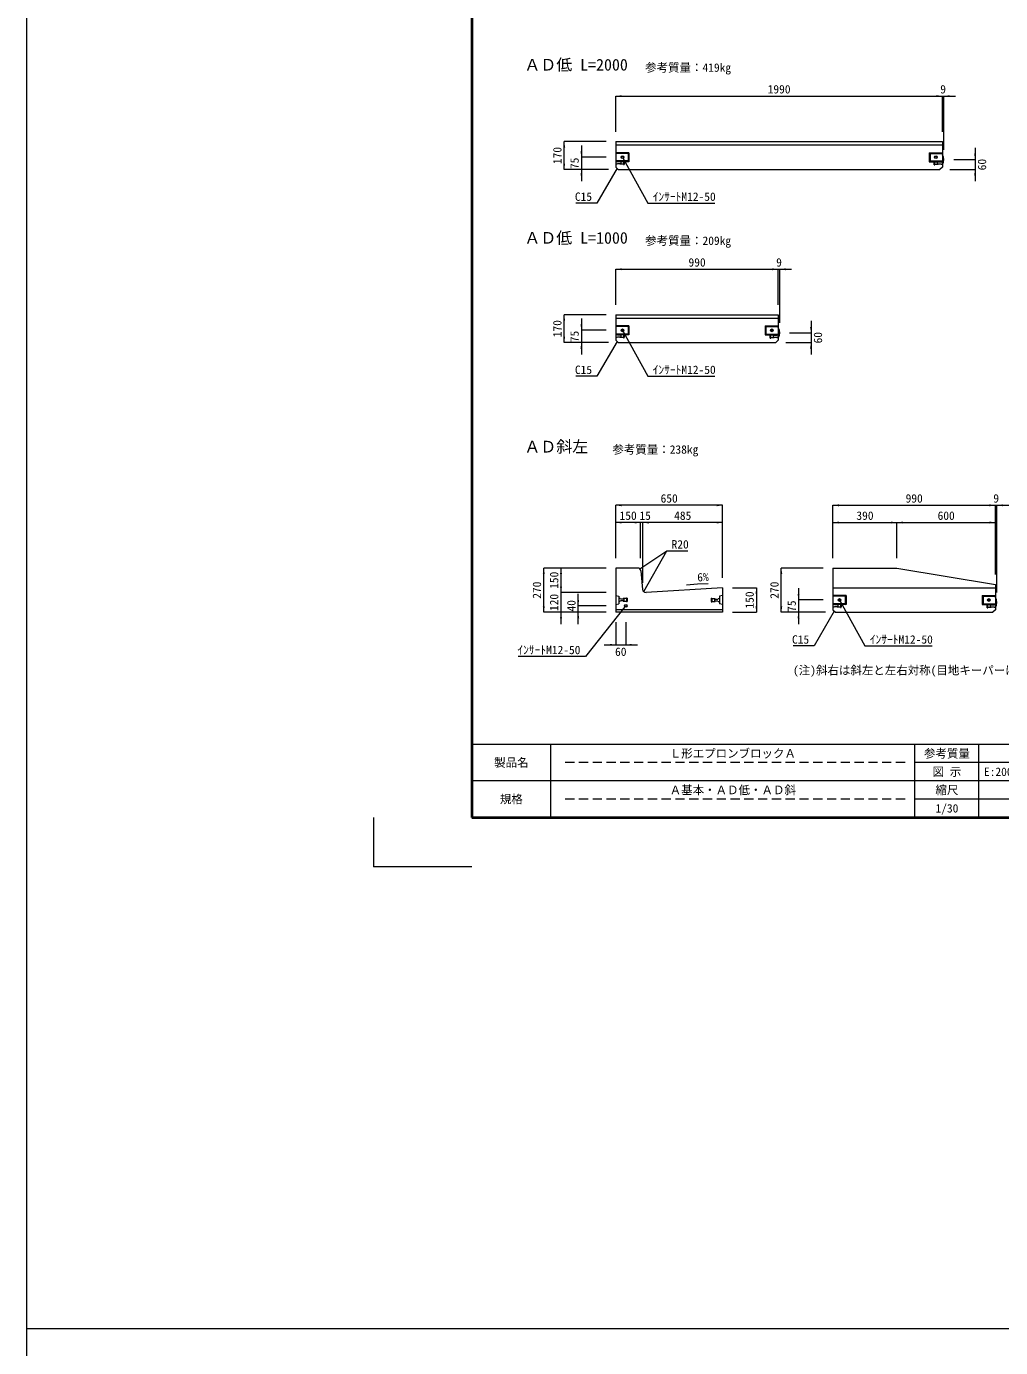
# Model space of a CAD drawing. Units: millimetres at full size. Extents: x 15766 to 83153, y 33859 to 66135.
# Drawn here: x 15766 to 21704, y 49880 to 57931 of the extents above; entities that cross this region are included whole.
import ezdxf
from ezdxf.enums import TextEntityAlignment as Align

# ---------------------------------------------------------------- set-up
doc = ezdxf.new("R2010")
doc.units = ezdxf.units.MM
doc.header["$LTSCALE"] = 28
doc.linetypes.add('USER1', pattern=[3, 2, -1])
doc.linetypes.add('USER2', pattern=[1.35, 0.75, -0.6])
for name, color, linetype, lineweight in [('0_2', 1, 'Continuous', 13), ('Defpoints_3', 7, 'Continuous', 13), ('インサート', 3, 'USER2', 5), ('図枠', 7, 'Continuous', 5), ('寸法線', 7, 'Continuous', 13), ('引出線', 4, 'Continuous', 13), ('文字', 7, 'Continuous', 13), ('本体', 2, 'Continuous', 13)]:
    doc.layers.add(name, color=color, linetype=linetype, lineweight=lineweight)
doc.styles.add('ＭＳ ゴシック', font='')
doc.styles.get('ＭＳ ゴシック').set_extended_font_data('MS Gothic')

# ---------------------------------------------------------------- blocks, each defined once
blk = doc.blocks.new('filled_arrow')
at = {"color": 0, "linetype": 'Continuous', "lineweight": -2}
blk.add_solid([(7.5, 1.25), (0, 0), (7.5, -1.25)], dxfattribs=at)

msp = doc.modelspace()

# ---------------------------------------------------------------- hatches: boundary and pattern name
at = {"layer": '引出線'}
msp.add_hatch(color=256, dxfattribs=at).paths.add_polyline_path([(19504.28, 54625.78), (19505.39, 54626.28), (19505.17, 54626.62)])

# ---------------------------------------------------------------- linework, layer by layer
at = {"layer": '0_2'}
for p, q in [((15766.3, 66135.04), (15766.3, 33858.52)), ((15766.3, 49996.78), (68421.9, 49996.78))]:
    msp.add_line(p, q, dxfattribs=at)
at = {"layer": 'Defpoints_3'}
for p in [(17881.86, 53110.73), (18481.86, 52810.73)]:
    msp.add_line(p, (17881.86, 52810.73), dxfattribs=at)
at = {"layer": 'インサート'}
for p, q in [((19404.96, 57107.8), (19358.96, 57107.8)), ((19358.96, 57107.8), (19358.96, 57091.3)), ((19388.96, 57105.55), (19358.96, 57105.55)), ((19388.96, 57093.55), (19358.96, 57093.55)), ((19404.96, 57091.3), (19358.96, 57091.3)), ((19388.96, 57105.55), (19388.96, 57093.55)), ((19408.96, 57111.55), (19404.96, 57111.55)), ((19404.96, 57111.55), (19404.96, 57087.55)), ((19408.96, 57087.55), (19404.96, 57087.55)), ((19408.96, 57111.55), (19408.96, 57087.55)), ((21298.96, 57111.55), (21302.96, 57111.55)), ((21298.96, 57087.55), (21298.96, 57111.55)), ((21298.96, 57087.55), (21302.96, 57087.55)), ((21302.96, 57087.55), (21302.96, 57111.55)), ((21302.96, 57107.8), (21348.96, 57107.8)), ((21302.96, 57091.3), (21348.96, 57091.3)), ((21318.96, 57105.55), (21348.96, 57105.55)), ((21318.96, 57093.55), (21318.96, 57105.55)), ((21318.96, 57093.55), (21348.96, 57093.55)), ((21348.96, 57091.3), (21348.96, 57107.8)), ((19404.96, 56052.64), (19358.96, 56052.64)), ((19358.96, 56052.64), (19358.96, 56036.14)), ((19388.96, 56050.39), (19358.96, 56050.39)), ((19388.96, 56038.39), (19358.96, 56038.39)), ((19388.96, 56050.39), (19388.96, 56038.39)), ((19408.96, 56056.39), (19404.96, 56056.39)), ((19404.96, 56056.39), (19404.96, 56032.39)), ((19408.96, 56056.39), (19408.96, 56032.39)), ((20298.96, 56056.39), (20302.96, 56056.39)), ((20298.96, 56032.39), (20298.96, 56056.39)), ((20302.96, 56032.39), (20302.96, 56056.39)), ((20302.96, 56052.64), (20348.96, 56052.64)), ((20318.96, 56050.39), (20348.96, 56050.39)), ((20318.96, 56038.39), (20318.96, 56050.39)), ((20318.96, 56038.39), (20348.96, 56038.39)), ((20348.96, 56036.14), (20348.96, 56052.64)), ((19404.96, 56036.14), (19358.96, 56036.14)), ((19408.96, 56032.39), (19404.96, 56032.39)), ((20298.96, 56032.39), (20302.96, 56032.39)), ((20302.96, 56036.14), (20348.96, 56036.14)), ((19423.96, 54444.2), (19377.96, 54444.2)), ((19377.96, 54444.2), (19377.96, 54427.7)), ((19407.96, 54441.95), (19377.96, 54441.95)), ((19407.96, 54429.95), (19377.96, 54429.95)), ((19423.96, 54427.7), (19377.96, 54427.7)), ((19407.96, 54441.95), (19407.96, 54429.95)), ((19427.96, 54447.95), (19423.96, 54447.95)), ((19423.96, 54447.95), (19423.96, 54423.95)), ((19427.96, 54447.95), (19427.96, 54423.95)), ((19939.96, 54447.95), (19943.96, 54447.95)), ((19939.96, 54447.95), (19939.96, 54423.95)), ((19943.96, 54447.95), (19943.96, 54423.95)), ((19943.96, 54444.2), (19989.96, 54444.2)), ((19943.96, 54427.7), (19989.96, 54427.7)), ((19959.96, 54441.95), (19989.96, 54441.95)), ((19959.96, 54441.95), (19959.96, 54429.95)), ((19959.96, 54429.95), (19989.96, 54429.95)), ((19989.96, 54444.2), (19989.96, 54427.7)), ((19427.96, 54423.95), (19423.96, 54423.95)), ((19939.96, 54423.95), (19943.96, 54423.95)), ((20728.27, 54409.2), (20682.27, 54409.2)), ((20682.27, 54409.2), (20682.27, 54392.7)), ((20712.27, 54406.95), (20682.27, 54406.95)), ((20712.27, 54394.95), (20682.27, 54394.95)), ((20728.27, 54392.7), (20682.27, 54392.7)), ((20712.27, 54406.95), (20712.27, 54394.95)), ((20732.27, 54412.95), (20728.27, 54412.95)), ((20728.27, 54412.95), (20728.27, 54388.95)), ((20732.27, 54388.95), (20728.27, 54388.95)), ((20732.27, 54412.95), (20732.27, 54388.95)), ((21622.27, 54412.95), (21626.27, 54412.95)), ((21622.27, 54388.95), (21622.27, 54412.95)), ((21622.27, 54388.95), (21626.27, 54388.95)), ((21626.27, 54388.95), (21626.27, 54412.95)), ((21626.27, 54409.2), (21672.27, 54409.2)), ((21626.27, 54392.7), (21672.27, 54392.7)), ((21642.27, 54406.95), (21672.27, 54406.95)), ((21642.27, 54394.95), (21642.27, 54406.95)), ((21642.27, 54394.95), (21672.27, 54394.95)), ((21672.27, 54392.7), (21672.27, 54409.2))]:
    msp.add_line(p, q, dxfattribs=at)
at = {"layer": 'インサート', "linetype": 'Continuous'}
for centre, radius in [((19398.96, 57134.55), 8.25), ((19398.96, 57134.55), 6), ((21308.96, 57134.55), 8.25), ((21308.96, 57134.55), 6), ((19398.96, 56079.39), 8.25), ((19398.96, 56079.39), 6), ((20308.96, 56079.39), 8.25), ((20308.96, 56079.39), 6), ((20722.27, 54435.95), 8.25), ((20722.27, 54435.95), 6), ((21632.27, 54435.95), 8.25), ((21632.27, 54435.95), 6), ((19418.96, 54400.95), 8.25), ((19418.96, 54400.95), 6)]:
    msp.add_circle(centre, radius, dxfattribs=at)
at = {"layer": '図枠', "lineweight": 40}
for p, q in [((18481.86, 61420.73), (18481.86, 53110.73)), ((18481.86, 53110.73), (23881.86, 53110.73))]:
    msp.add_line(p, q, dxfattribs=at)
at = {"layer": '図枠', "lineweight": 13}
for p, q in [((23881.86, 53556.23), (18481.86, 53556.23)), ((18961.86, 53110.73), (18961.86, 53556.23)), ((21181.86, 53110.73), (21181.86, 53556.23)), ((21571.86, 53110.73), (21571.86, 53556.23)), ((22531.86, 53444.85), (21181.86, 53444.85)), ((22531.86, 53333.48), (18481.86, 53333.48)), ((22531.86, 53222.1), (21181.86, 53222.1))]:
    msp.add_line(p, q, dxfattribs=at)
at = {"layer": '図枠', "linetype": 'USER1', "lineweight": 9}
for p, q in [((21121.86, 53444.85), (19021.86, 53444.85)), ((21121.86, 53222.1), (19021.86, 53222.1))]:
    msp.add_line(p, q, dxfattribs=at)
at = {"layer": '寸法線'}
for p, q in [((19358.96, 57506.63), (21348.96, 57506.63)), ((19358.96, 57289.55), (19358.96, 57506.63)), ((21276.96, 57506.63), (21429.96, 57506.63)), ((21348.96, 57289.55), (21348.96, 57506.63)), ((21348.96, 57289.55), (21348.96, 57506.63)), ((21357.96, 57179.55), (21357.96, 57506.63)), ((19044.01, 57059.55), (19044.01, 57229.55)), ((19298.96, 57229.55), (19044.01, 57229.55)), ((19149.01, 57206.55), (19149.01, 56987.55)), ((21548.43, 57191.55), (21548.43, 56987.55)), ((19298.96, 57134.55), (19149.01, 57134.55)), ((21417.96, 57119.55), (21548.43, 57119.55)), ((19313.96, 57059.55), (19044.01, 57059.55)), ((19313.96, 57059.55), (19149.01, 57059.55)), ((21393.96, 57059.55), (21548.43, 57059.55)), ((19358.96, 56451.47), (20348.96, 56451.47)), ((19358.96, 56234.39), (19358.96, 56451.47)), ((20276.96, 56451.47), (20429.96, 56451.47)), ((20348.96, 56234.39), (20348.96, 56451.47)), ((20348.96, 56234.39), (20348.96, 56451.47)), ((20357.96, 56124.39), (20357.96, 56451.47)), ((19044.01, 56004.39), (19044.01, 56174.39)), ((19298.96, 56174.39), (19044.01, 56174.39)), ((19149.01, 56151.39), (19149.01, 55932.39)), ((20548.43, 56136.39), (20548.43, 55932.39)), ((19298.96, 56079.39), (19149.01, 56079.39)), ((20417.96, 56064.39), (20548.43, 56064.39)), ((19313.96, 56004.39), (19044.01, 56004.39)), ((19313.96, 56004.39), (19149.01, 56004.39)), ((20393.96, 56004.39), (20548.43, 56004.39)), ((20008.96, 55013.03), (19358.96, 55013.03)), ((19358.96, 54690.95), (19358.96, 55013.03)), ((20008.96, 54570.95), (20008.96, 55013.03)), ((20682.27, 55013.03), (21672.27, 55013.03)), ((20682.27, 54690.95), (20682.27, 55013.03)), ((21600.27, 55013.03), (21753.27, 55013.03)), ((21672.27, 54590.95), (21672.27, 55013.03)), ((21672.27, 54590.95), (21672.27, 55013.03)), ((21681.27, 54480.95), (21681.27, 55013.03)), ((19508.96, 54908.03), (19358.96, 54908.03)), ((19358.96, 54690.95), (19358.96, 54908.03)), ((19595.96, 54908.03), (19436.96, 54908.03)), ((19508.96, 54690.95), (19508.96, 54908.03)), ((19508.96, 54690.95), (19508.96, 54908.03)), ((20008.96, 54908.03), (19523.96, 54908.03)), ((19523.96, 54540.95), (19523.96, 54908.03)), ((19523.96, 54540.95), (19523.96, 54908.03)), ((20008.96, 54570.95), (20008.96, 54908.03)), ((20682.27, 54908.03), (21072.27, 54908.03)), ((20682.27, 54690.95), (20682.27, 54908.03)), ((21072.27, 54690.95), (21072.27, 54908.03)), ((21072.27, 54908.03), (21672.27, 54908.03)), ((21072.27, 54690.95), (21072.27, 54908.03)), ((21672.27, 54590.95), (21672.27, 54908.03)), ((18919.6, 54360.95), (18919.6, 54630.95)), ((19298.96, 54630.95), (18919.6, 54630.95)), ((19024.6, 54480.95), (19024.6, 54630.95)), ((19298.96, 54630.95), (19024.6, 54630.95)), ((20367.31, 54360.95), (20367.31, 54630.95)), ((20622.27, 54630.95), (20367.31, 54630.95)), ((19024.6, 54288.95), (19024.6, 54552.95)), ((20068.96, 54510.95), (20215.93, 54510.95)), ((20215.93, 54510.95), (20215.93, 54360.95)), ((19298.96, 54480.95), (19024.6, 54480.95)), ((19298.96, 54480.95), (19024.6, 54480.95)), ((19129.6, 54288.95), (19129.6, 54472.95)), ((20472.31, 54507.95), (20472.31, 54288.95)), ((20622.27, 54435.95), (20472.31, 54435.95)), ((19298.96, 54360.95), (18919.6, 54360.95)), ((19298.96, 54360.95), (19024.6, 54360.95)), ((19298.96, 54400.95), (19129.6, 54400.95)), ((19298.96, 54360.95), (19129.6, 54360.95)), ((20068.96, 54360.95), (20215.93, 54360.95)), ((20637.27, 54360.95), (20367.31, 54360.95)), ((20637.27, 54360.95), (20472.31, 54360.95)), ((19358.96, 54300.95), (19358.96, 54162.76)), ((19418.96, 54300.95), (19418.96, 54162.76)), ((19286.96, 54162.76), (19490.96, 54162.76))]:
    msp.add_line(p, q, dxfattribs=at)
at = {"layer": '引出線'}
msp.add_line((19504.28, 54625.78), (19668.7, 54736.14), dxfattribs=at)
for points in [[(19402.95, 57127.33), (19553.46, 56854.8), (19963.1, 56854.8)], [(19366.46, 57067.05), (19243.92, 56854.8), (19115.51, 56854.8)], [(19402.95, 56072.17), (19553.46, 55799.63), (19963.1, 55799.63)], [(19366.46, 56011.89), (19243.92, 55799.63), (19115.51, 55799.63)], [(19528.99, 54486.87), (19668.7, 54736.14), (19797.92, 54736.14)], [(19789.88, 54529.31), (19857.32, 54533.49), (19921.34, 54537.45)], [(20726.25, 54428.73), (20876.76, 54156.2), (21286.4, 54156.2)], [(19413.82, 54394.5), (19173.08, 54092.35), (18763.44, 54092.35)], [(20689.77, 54368.45), (20567.22, 54156.2), (20438.81, 54156.2)]]:
    msp.add_lwpolyline(points, dxfattribs=at)
msp.add_lwpolyline([(19504.28, 54625.78), (19505.39, 54626.28), (19505.17, 54626.62)], close=True, dxfattribs=at)
at = {"layer": '本体'}
for p, q in [((19358.96, 57229.55), (21348.96, 57229.55)), ((19358.96, 57229.55), (19358.96, 57074.55)), ((19358.96, 57209.55), (21348.96, 57209.55)), ((21348.96, 57229.55), (21348.96, 57074.55)), ((19358.96, 57074.55), (19373.96, 57059.55)), ((19373.96, 57059.55), (21333.96, 57059.55)), ((21348.96, 57074.55), (21333.96, 57059.55)), ((19358.96, 56174.39), (20348.96, 56174.39)), ((19358.96, 56174.39), (19358.96, 56019.39)), ((19358.96, 56154.39), (20348.96, 56154.39)), ((20348.96, 56174.39), (20348.96, 56019.39)), ((19358.96, 56019.39), (19373.96, 56004.39)), ((19373.96, 56004.39), (20333.96, 56004.39)), ((20348.96, 56019.39), (20333.96, 56004.39)), ((19358.96, 54630.95), (19358.96, 54360.95)), ((19490.86, 54630.95), (19358.96, 54630.95)), ((19510.76, 54612.94), (19522.05, 54500.11)), ((20682.27, 54630.95), (21072.27, 54630.95)), ((20682.27, 54630.95), (20682.27, 54375.95)), ((21072.27, 54630.95), (21672.27, 54530.95)), ((20008.96, 54510.95), (19543.18, 54482.14)), ((20008.96, 54510.95), (20008.96, 54360.95)), ((20682.27, 54510.95), (21672.27, 54510.95)), ((21672.27, 54530.95), (21672.27, 54375.95)), ((20008.96, 54360.95), (19358.96, 54360.95)), ((20682.27, 54375.95), (20697.27, 54360.95)), ((20697.27, 54360.95), (21657.27, 54360.95)), ((21672.27, 54375.95), (21657.27, 54360.95))]:
    msp.add_line(p, q, dxfattribs=at)
at = {"layer": '本体', "lineweight": 5}
for p, q in [((19438.96, 57162.05), (19358.96, 57162.05)), ((19433.96, 57157.05), (19358.96, 57157.05)), ((19433.96, 57112.05), (19358.96, 57112.05)), ((19438.96, 57107.05), (19358.96, 57107.05)), ((19438.96, 57162.05), (19433.96, 57157.05)), ((19433.96, 57157.05), (19433.96, 57112.05)), ((19433.96, 57112.05), (19438.96, 57107.05)), ((19438.96, 57162.05), (19438.96, 57107.05)), ((21268.96, 57162.05), (21348.96, 57162.05)), ((21268.96, 57162.05), (21268.96, 57107.05)), ((21268.96, 57162.05), (21273.96, 57157.05)), ((21273.96, 57112.05), (21268.96, 57107.05)), ((21268.96, 57107.05), (21348.96, 57107.05)), ((21273.96, 57157.05), (21348.96, 57157.05)), ((21273.96, 57157.05), (21273.96, 57112.05)), ((21273.96, 57112.05), (21348.96, 57112.05)), ((19438.96, 56106.89), (19358.96, 56106.89)), ((19433.96, 56101.89), (19358.96, 56101.89)), ((19433.96, 56056.89), (19358.96, 56056.89)), ((19438.96, 56051.89), (19358.96, 56051.89)), ((19438.96, 56106.89), (19433.96, 56101.89)), ((19433.96, 56101.89), (19433.96, 56056.89)), ((19433.96, 56056.89), (19438.96, 56051.89)), ((19438.96, 56106.89), (19438.96, 56051.89)), ((20268.96, 56106.89), (20348.96, 56106.89)), ((20268.96, 56106.89), (20268.96, 56051.89)), ((20268.96, 56106.89), (20273.96, 56101.89)), ((20273.96, 56056.89), (20268.96, 56051.89)), ((20268.96, 56051.89), (20348.96, 56051.89)), ((20273.96, 56101.89), (20348.96, 56101.89)), ((20273.96, 56101.89), (20273.96, 56056.89)), ((20273.96, 56056.89), (20348.96, 56056.89)), ((20762.27, 54463.45), (20682.27, 54463.45)), ((20757.27, 54458.45), (20682.27, 54458.45)), ((20762.27, 54463.45), (20757.27, 54458.45)), ((20757.27, 54458.45), (20757.27, 54413.45)), ((20762.27, 54463.45), (20762.27, 54408.45)), ((21592.27, 54463.45), (21672.27, 54463.45)), ((21592.27, 54463.45), (21592.27, 54408.45)), ((21592.27, 54463.45), (21597.27, 54458.45)), ((21597.27, 54458.45), (21672.27, 54458.45)), ((21597.27, 54458.45), (21597.27, 54413.45)), ((20008.96, 54375.95), (19358.96, 54375.95)), ((20757.27, 54413.45), (20682.27, 54413.45)), ((20762.27, 54408.45), (20682.27, 54408.45)), ((20757.27, 54413.45), (20762.27, 54408.45)), ((21597.27, 54413.45), (21592.27, 54408.45)), ((21592.27, 54408.45), (21672.27, 54408.45)), ((21597.27, 54413.45), (21672.27, 54413.45))]:
    msp.add_line(p, q, dxfattribs=at)
at = {"layer": '本体', "lineweight": 9}
for p, q in [((19358.96, 54463.45), (19377.96, 54458.45)), ((19377.96, 54458.45), (19377.96, 54413.45)), ((20008.96, 54463.45), (19989.96, 54458.45)), ((19989.96, 54458.45), (19989.96, 54413.45)), ((19358.96, 54408.45), (19377.96, 54413.45)), ((20008.96, 54408.45), (19989.96, 54413.45))]:
    msp.add_line(p, q, dxfattribs=at)
at = {"layer": '本体'}
for centre, radius, start, end in [((21303.46, 57119.55), 54.5, 326.60151, 33.39849), ((20303.46, 56064.39), 54.5, 326.60151, 33.39849), ((19490.86, 54610.95), 20, 5.71059, 90), ((19541.95, 54502.1), 20, 185.71059, 273.53956), ((21626.77, 54420.95), 54.5, 326.60151, 33.39849)]:
    msp.add_arc(centre, radius, start, end, dxfattribs=at)

# ---------------------------------------------------------------- block references
at = {"layer": '寸法線', "xscale": 4.8, "yscale": 4.8}
for p in [(19358.96, 57506.63), (21357.96, 57506.63), (19358.96, 56451.47), (20357.96, 56451.47), (19358.96, 55013.03), (20682.27, 55013.03), (21681.27, 55013.03), (19358.96, 54908.03), (19523.96, 54908.03), (19523.96, 54908.03), (20682.27, 54908.03), (21072.27, 54908.03), (19418.96, 54162.76)]:
    msp.add_blockref('filled_arrow', p, dxfattribs=at)
for p, rotation in [((21348.96, 57506.63), 180), ((21348.96, 57506.63), 180), ((19044.01, 57229.55), 270), ((19149.01, 57134.55), 90), ((19044.01, 57059.55), 90), ((21548.43, 57119.55), 90), ((19149.01, 57059.55), 270), ((21548.43, 57059.55), 270), ((20348.96, 56451.47), 180), ((20348.96, 56451.47), 180), ((19044.01, 56174.39), 270), ((19044.01, 56004.39), 90), ((19149.01, 56079.39), 90), ((20548.43, 56064.39), 90), ((19149.01, 56004.39), 270), ((20548.43, 56004.39), 270), ((20008.96, 55013.03), 180), ((21672.27, 55013.03), 180), ((21672.27, 55013.03), 180), ((19508.96, 54908.03), 180), ((19508.96, 54908.03), 180), ((20008.96, 54908.03), 180), ((21072.27, 54908.03), 180), ((21672.27, 54908.03), 180), ((18919.6, 54630.95), 270), ((19024.6, 54630.95), 270), ((20367.31, 54630.95), 270), ((19024.6, 54480.95), 90), ((19024.6, 54480.95), 90), ((20215.93, 54510.95), 270), ((19129.6, 54400.95), 90), ((20472.31, 54435.95), 90), ((18919.6, 54360.95), 90), ((19024.6, 54360.95), 270), ((19129.6, 54360.95), 270), ((20215.93, 54360.95), 90), ((20367.31, 54360.95), 90), ((20472.31, 54360.95), 270), ((19358.96, 54162.76), 180)]:
    msp.add_blockref('filled_arrow', p, dxfattribs=dict(at, rotation=rotation))
at = {"layer": '引出線'}
for p, xscale, yscale, rotation in [((19402.95, 57127.33), 0.16, 0.16, 298.9), ((19366.46, 57067.05), 0.16, 0.16, 240), ((19402.95, 56072.17), 0.16, 0.16, 298.9), ((19366.46, 56011.89), 0.16, 0.16, 240), ((19789.88, 54529.31), 0.133, 0.133, 3.5), ((19528.99, 54486.87), 0.16, 0.16, 60.7), ((20726.25, 54428.73), 0.16, 0.16, 298.9), ((19413.82, 54394.5), 0.16, 0.16, 231.5), ((20689.77, 54368.45), 0.16, 0.16, 240)]:
    msp.add_blockref('filled_arrow', p, dxfattribs=dict(at, xscale=xscale, yscale=yscale, rotation=rotation))

# ---------------------------------------------------------------- texts
at = {"layer": '図枠', "style": 'ＭＳ ゴシック'}
for s, p in [('製品名', (18721.86, 53444.85)), ('Ｌ形エプロンブロックＡ', (20071.86, 53500.54)), ('参考質量', (21376.86, 53500.54)), ('図 示', (21376.86, 53389.17)), ('E:2008.12.05', (21811.86, 53389.17)), ('Ａ基本・ＡＤ低・ＡＤ斜', (20071.86, 53277.79)), ('縮尺', (21376.86, 53277.79)), ('規格', (18721.86, 53222.1)), ('1/30', (21376.86, 53166.42))]:
    msp.add_text(s, height=51.27, dxfattribs=at).set_placement(p, align=Align.MIDDLE_CENTER)
at = {"layer": '寸法線', "style": 'ＭＳ ゴシック'}
for s, p in [('1990', (20353.96, 57548.63)), ('9', (21353.46, 57548.63)), ('990', (19853.96, 56493.47)), ('9', (20353.46, 56493.47)), ('650', (19683.96, 55055.03)), ('990', (21177.27, 55055.03)), ('9', (21676.77, 55055.03)), ('150', (19433.96, 54950.03)), ('15', (19537.44, 54950.03)), ('485', (19766.46, 54950.03)), ('390', (20877.27, 54950.03)), ('600', (21372.27, 54950.03)), ('60', (19388.96, 54120.76))]:
    msp.add_text(s, height=51.27, dxfattribs=at).set_placement(p, align=Align.MIDDLE_CENTER)
for s, p in [('170', (19002.01, 57144.55)), ('75', (19107.01, 57097.05)), ('60', (21590.43, 57089.55)), ('170', (19002.01, 56089.39)), ('75', (19107.01, 56041.89)), ('60', (20590.43, 56034.39)), ('150', (18982.6, 54555.95)), ('270', (18877.6, 54495.95)), ('270', (20325.31, 54495.95)), ('120', (18982.6, 54420.95)), ('40', (19087.6, 54400.54)), ('150', (20173.93, 54435.95)), ('75', (20430.31, 54398.45))]:
    msp.add_text(s, height=51.27, rotation=90, dxfattribs=at).set_placement(p, align=Align.MIDDLE_CENTER)
at = {"layer": '引出線', "style": 'ＭＳ ゴシック'}
for s, p in [('C15', (19213.92, 56919.6)), ('C15', (19213.92, 55864.43)), ('C15', (20537.22, 54221)), ('ｲﾝｻｰﾄM12-50', (19143.08, 54157.15))]:
    msp.add_text(s, height=51.27, dxfattribs=at).set_placement(p, align=Align.TOP_RIGHT)
for s, p in [('ｲﾝｻｰﾄM12-50', (19583.46, 56919.6)), ('ｲﾝｻｰﾄM12-50', (19583.46, 55864.43)), ('R20', (19698.7, 54800.94)), ('ｲﾝｻｰﾄM12-50', (20906.76, 54221))]:
    msp.add_text(s, height=51.27, dxfattribs=at).set_placement(p, align=Align.TOP_LEFT)
msp.add_text('6%', height=51.27, rotation=3.54, dxfattribs=at).set_placement((19853.25, 54599.26), align=Align.TOP_LEFT)
at = {"layer": '文字', "style": 'ＭＳ ゴシック'}
for s, height, p in [('ＡＤ低 L=2000', 71.21, (18801.39, 57733.62)), ('参考質量：419kg', 51.27, (19537.27, 57706.42)), ('ＡＤ低 L=1000', 71.21, (18801.39, 56678.46)), ('参考質量：209kg', 51.27, (19537.27, 56651.26)), ('ＡＤ斜左', 71.21, (18801.39, 55405.95)), ('参考質量：238kg', 51.27, (19337.67, 55378.76)), ('(注)斜右は斜左と左右対称(目地キーパーは右側) ', 51.27, (20438.75, 54032.88))]:
    msp.add_text(s, height=height, dxfattribs=at).set_placement(p, align=Align.TOP_LEFT)

doc.saveas('drawing.dxf')
